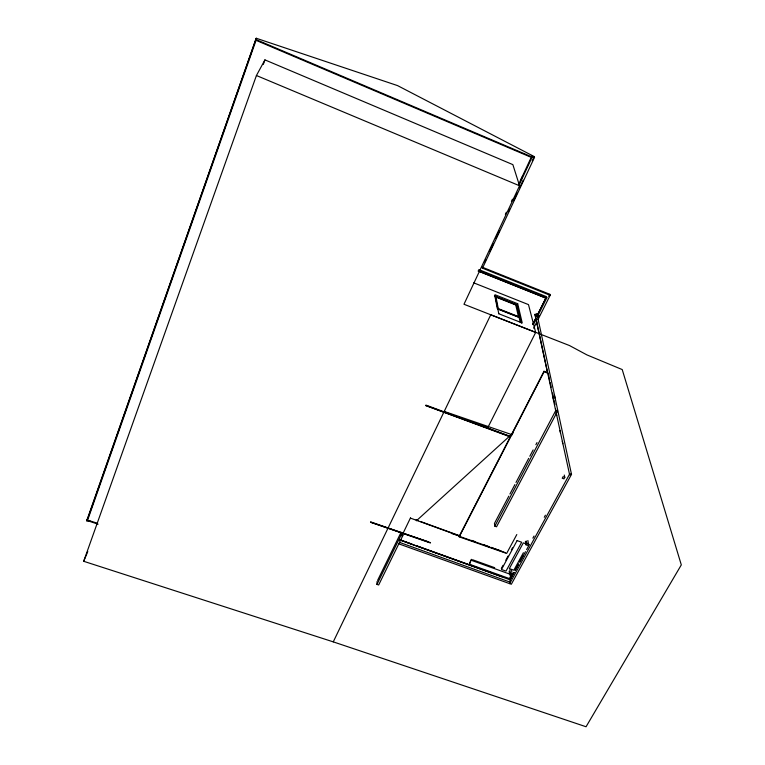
<?xml version="1.0" encoding="UTF-8"?>
<svg xmlns="http://www.w3.org/2000/svg" width="765" height="765" viewBox="0 0 765 765"><rect width="100%" height="100%" fill="white"/><g stroke="black" fill="none" stroke-linecap="round" stroke-linejoin="round"><path stroke-width="1.15" d="M401.778 535.949L410.499 517.857M402.82 532.861L402.83 535.624L378.675 584.976L376.963 584.403L377.059 581.515M90.26 521.147L86.703 520.812L256.237 38.25L397.532 85.594L534.238 156.576L534.525 157.332L482.476 268.171L550.159 295.3L537.919 319.741M87.899 518.115L256.237 38.25M97.308 523.203L87.621 520.152L256.046 40.335L531.226 157.351L518.584 184.47M333.263 641.864L490.757 314.778L569.456 345.531L586.946 354.912L622.222 369.562L681.309 564.895L586.057 726.75L333.263 641.864L83.691 561.29L256.428 75.515L264.939 59.89L512.866 164.628L519.55 185.771L463.982 304.26L535.672 332.431L487.812 427.625L444.226 411.417L512.311 434.807M263.332 64.384L264.939 59.89M83.691 561.29L87.803 551.555M86.703 520.812L87.506 519.014M88.071 517.618L86.818 520.449L98.092 524.168M521.099 179.287L522.61 176.065M505.349 214.382L506.363 212.221M511.431 201.405L512.445 199.235M519.033 185.178L532.22 157.045L531.618 155.458M484.828 261.84L485.832 259.689M489.868 251.102L493.396 243.576M495.921 238.211L499.449 230.695M508.524 211.36L509.528 209.208M513.564 200.612L517.092 193.096M519.617 187.721L523.145 180.205M532.22 160.87L534.238 156.576M428.276 541.792L370.537 522.218L430.351 542.959M425.723 405.498L510.504 436.605M377.575 580.444L400.564 533.329M376.963 584.403L401.09 535.022L401.09 532.258M521.367 323.079L517.092 304.939L517.685 303.743L494.965 294.726L498.79 313.746M535.796 318.221L532.612 324.589L535.825 318.326M536.858 316.098L545.885 298.044L479.139 271.336M536.887 316.203L545.885 298.044M533.54 324.36L536.198 319.053M537.26 316.92L546.832 297.795L546.497 296.686L478.794 269.586M538.168 317.647L539.229 315.524M548.792 296.428L549.853 294.305L482.304 267.214L482.476 268.171M533.654 328.242L536.858 321.864M516.805 534.544L506.64 553.43L459.23 536.848L459.182 536.294L543.982 371.283L548.094 373.291L543.982 371.283M459.23 536.848L544.106 371.742M470.867 560.296L469.404 564.235L509.356 578.541L511.45 574.697M469.404 564.235L471.383 559.32M508.821 496.131L494.458 523.423L494.821 526.167L496.533 526.779L557.637 411.015L555.859 410.346L555.447 408.74M509.93 494.027L514.902 484.58M516.002 482.476L528.711 458.331M529.82 456.227L533.138 449.925M535.892 444.675L537.001 442.581M494.821 526.167L555.859 410.346M501.343 568.452L503.016 565.364M505.799 560.21L508.017 556.088M511.355 549.901L512.473 547.836M511.584 570.374L512.101 573.913L511.326 575.337L509.653 574.754L510.427 573.339L509.92 569.801M527.869 540.482L528.472 543.925L527.668 545.388L525.976 544.785L526.769 543.322L526.377 541.037M523.394 552.722L513.87 570.193L509.327 568.615L523.308 542.892L525.134 543.533M564.809 477.312L563.968 478.861L562.237 478.23L563.078 476.681L564.809 477.312L564.254 475.036M510.647 578.569L514.061 572.316M515.199 570.231L518.622 563.977M519.76 561.893L523.174 555.639M510.676 578.809L514.09 572.555M515.227 570.47L518.641 564.207M519.789 562.122L525.479 551.699M526.616 549.614L529.466 544.393M532.889 538.139L534.027 536.055M544.278 517.283L545.416 515.199M510.045 579.373L510.341 582.222L509.576 583.628L398.785 543.839M416.38 520.802L513.162 432.914M534.945 314.377L536.944 313.918L537.518 316.031L535.51 316.49L534.945 314.377L547.491 372.584M553.124 398.259L555.074 397.829L571.512 474.386L511.345 584.231L509.681 583.657L569.782 473.774L571.503 474.405L569.629 474.797L552.512 395.888M451.388 533.396L459.287 536.007M370.69 521.902L430.513 542.643M401.09 535.022L402.83 535.624M510.427 573.339L512.101 573.913M459.182 536.294L489.638 546.956L484.044 544.9M500.922 550.896L490.767 547.348L505.522 552.712M526.769 543.322L528.472 543.925M472.493 559.722L494.687 567.687M471.441 560.353L510.341 574.305M399.617 539.631L411.886 544.049M416.351 545.655L477.695 567.735M483.27 569.743L492.201 572.947M502.27 576.81L399.732 539.908L510.102 579.851M399.502 542.375L510.341 582.222M416.064 519.884L418.283 520.688M420.511 521.5L460.559 536.083M410.489 518.125L460.568 536.351M471.709 540.406L475.075 541.63M425.904 405.077L510.523 436.528M425.694 405.526L510.331 436.949M498.656 313.698L522.237 322.983L517.685 303.743M497.881 309.06L519.1 317.437L520.248 322.371M473.717 282.84L528.491 304.613L535.672 332.431M494.391 295.931L517.092 304.939M478.058 270.992L545.914 298.14M478.976 270.638L546.832 297.795M256.428 75.515L519.55 185.771M255.539 39.35L532.22 157.045M531.904 156.213L534.525 157.332M549.853 294.305L550.159 295.3M554.453 395.448L555.074 397.829M548.352 374.448L549.633 380.262M550.14 382.586L551.163 387.243M552.445 393.057L553.458 397.704M553.975 400.028L554.998 404.675M535.51 316.49L552.875 397.073L554.826 396.633L536.944 313.918M556.251 413.224L556.748 415.538M559.99 430.571L560.487 432.885M562.313 441.367L562.82 443.7M525.392 541.343L525.976 544.785M509.146 571.216L509.653 574.754M517.083 540.606L501.486 569.504L506.019 571.082L521.673 542.232L517.083 540.606M518.431 316.576L498.273 308.63L496.026 297.145L515.734 304.958L518.431 316.576M519.559 317.418L497.317 308.639L494.936 296.332L516.643 304.939L519.559 317.418"/></g></svg>
